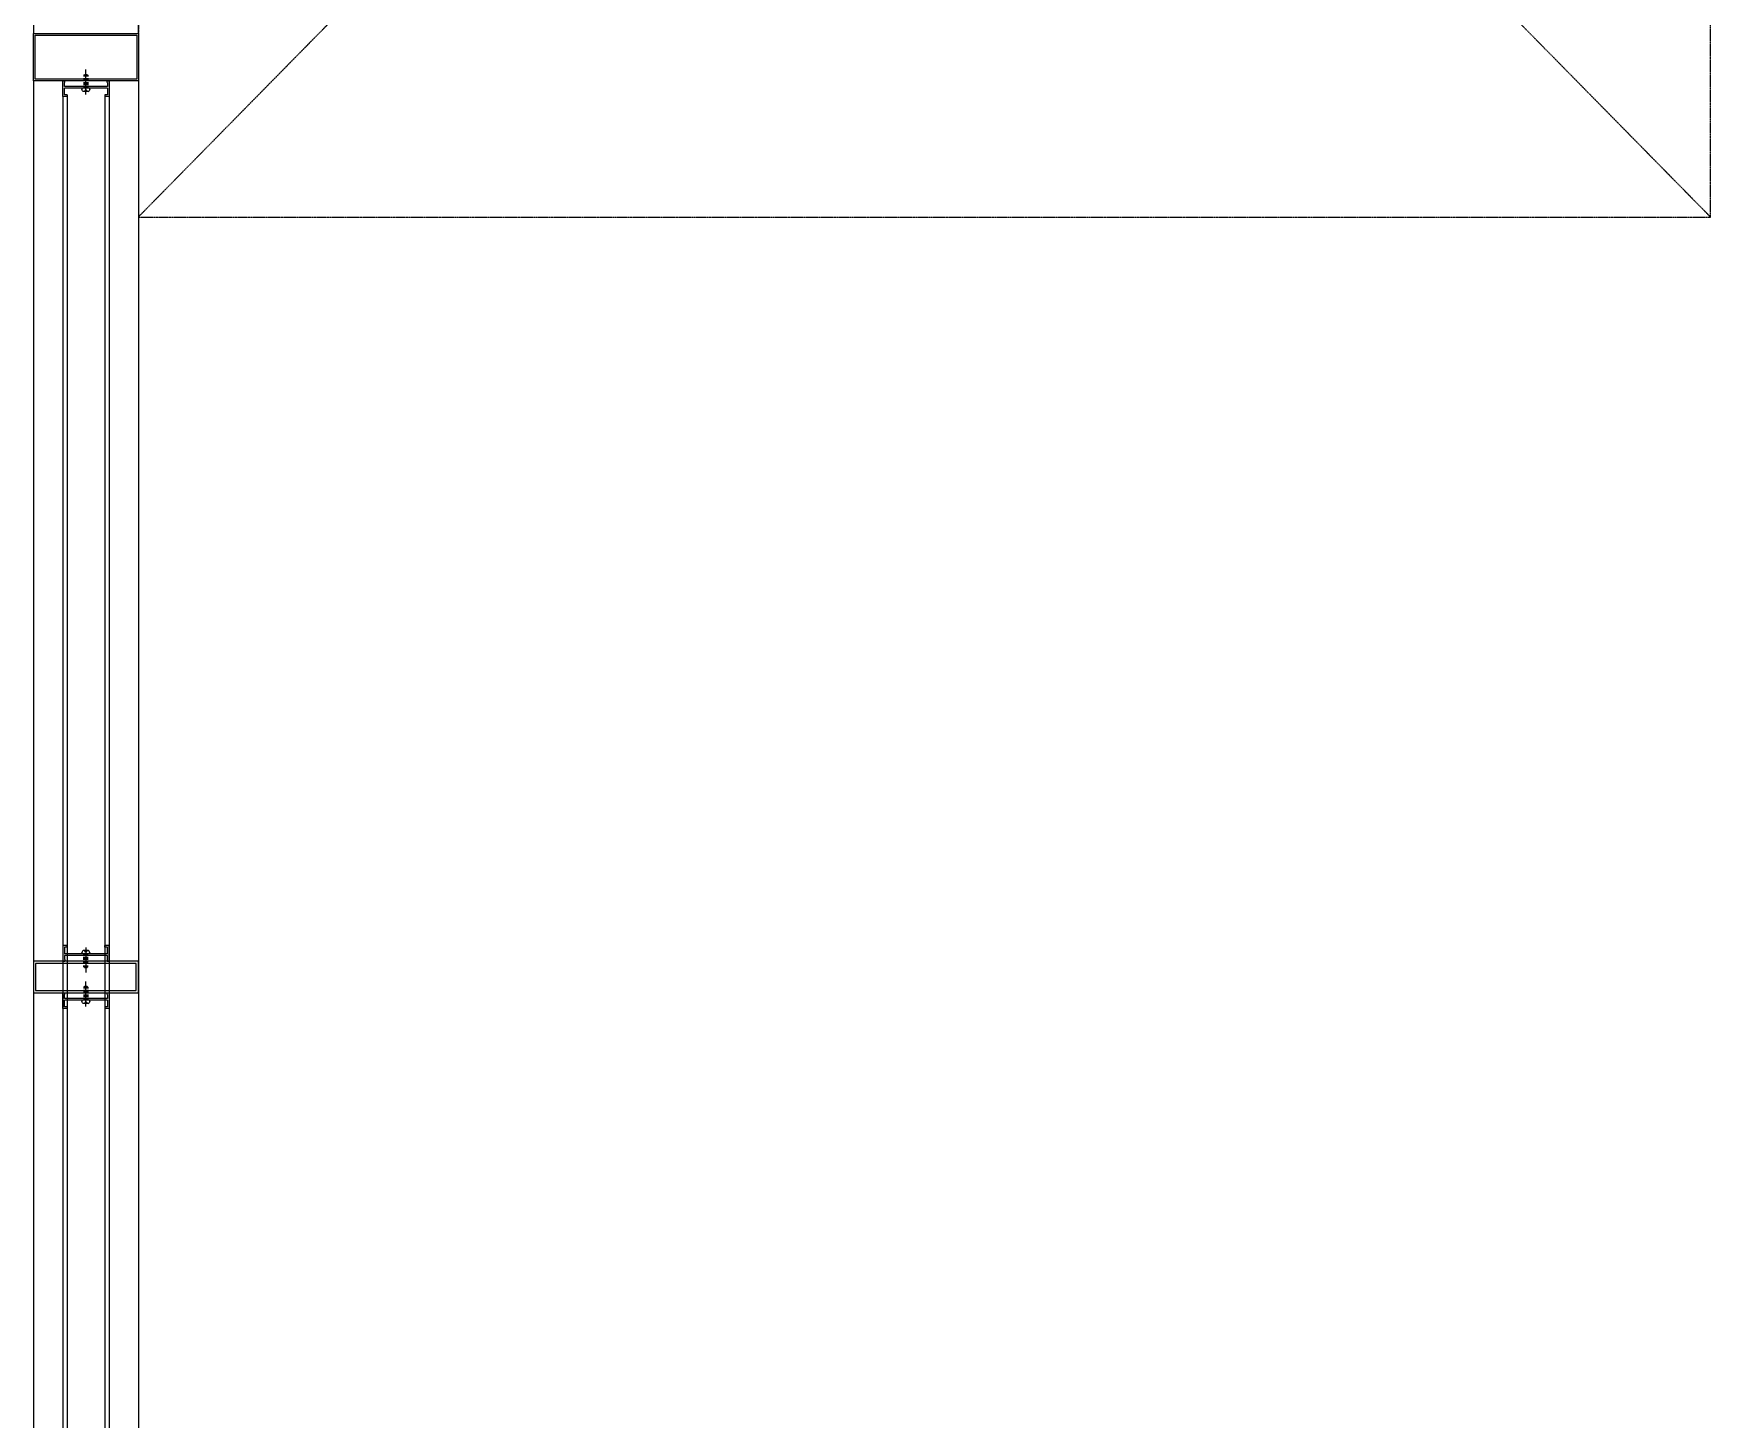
# Model space of a CAD drawing. Header units: millimetres. Extents: x -38475 to 94728, y -31127 to 90245.
# Drawn here: x 8700 to 10300, y -27 to 1295 of the extents above; entities that cross this region are included whole.
import ezdxf

# ---------------------------------------------------------------- set-up
doc = ezdxf.new("R2010")
doc.units = ezdxf.units.MM
doc.linetypes.add('xr_plan$0$CENTER2', pattern=[1.125, 0.75, -0.125, 0.125, -0.125])
doc.layers.add('e-plan', color=9, linetype='Continuous')

# ---------------------------------------------------------------- blocks, each defined once
blk = doc.blocks.new('Xref-지하2층')
at = {"layer": 'e-plan', "linetype": 'xr_plan$0$CENTER2'}
for p, q in [((13825, 14550), (12325, 13025)), ((12325, 14550), (13825, 13025))]:
    blk.add_line(p, q, dxfattribs=at)
at = {"layer": 'e-plan'}
for p, q in [((12225, 13155), (12225, 13200)), ((12226.6, 13156.6), (12226.6, 13198.4)), ((12323.4, 13198.4), (12323.4, 13156.6)), ((12225, 13155), (12225, 8745)), ((12252.8, 13140), (12252.8, 13155)), ((12252.8, 13155), (12254.8, 13155)), ((12252.8, 13140), (12252.8, 13155)), ((12252.8, 13155), (12254.8, 13155)), ((12254.4, 13149.6), (12254.4, 13153.4)), ((12254.4, 13153.4), (12254.8, 13153.4)), ((12254.4, 13149.6), (12254.4, 13153.4)), ((12254.4, 13153.4), (12254.8, 13153.4)), ((12254.8, 13153.4), (12254.8, 13155)), ((12254.8, 13153.4), (12254.8, 13155)), ((12273, 13160.4), (12273.2, 13160.6)), ((12273, 13160.4), (12273.2, 13160.6)), ((12273, 13160.4), (12273, 13159.1)), ((12273, 13160.4), (12274.2, 13160.4)), ((12273, 13160.4), (12273, 13159.1)), ((12273, 13160.4), (12274.2, 13160.4)), ((12273, 13157.6), (12273, 13155)), ((12273, 13157.6), (12273, 13155)), ((12273, 13153.5), (12273, 13150.8)), ((12273, 13153.5), (12273, 13150.8)), ((12273.5, 13160.9), (12273.7, 13161.1)), ((12273.5, 13160.9), (12273.7, 13161.1)), ((12273.7, 13161.1), (12274.5, 13161.1)), ((12273.7, 13161.1), (12274.5, 13161.1)), ((12273.8, 13160.4), (12273.8, 13159.1)), ((12273.8, 13160.4), (12273.8, 13159.1)), ((12273.8, 13157.6), (12273.8, 13155)), ((12273.8, 13157.6), (12273.8, 13155)), ((12273.8, 13153.5), (12273.8, 13150.8)), ((12273.8, 13153.5), (12273.8, 13150.8)), ((12274.9, 13141.9), (12274.9, 13165.6)), ((12274.9, 13141.9), (12274.9, 13165.6)), ((12275.3, 13161.1), (12276.1, 13161.1)), ((12275.3, 13161.1), (12276.1, 13161.1)), ((12275.6, 13160.4), (12276.8, 13160.4)), ((12275.6, 13160.4), (12276.8, 13160.4)), ((12276, 13160.4), (12276, 13159.1)), ((12276, 13160.4), (12276, 13159.1)), ((12276, 13157.6), (12276, 13155)), ((12276, 13157.6), (12276, 13155)), ((12276, 13153.5), (12276, 13150.8)), ((12276, 13153.5), (12276, 13150.8)), ((12276.3, 13160.9), (12276.1, 13161.1)), ((12276.3, 13160.9), (12276.1, 13161.1)), ((12276.8, 13160.4), (12276.6, 13160.6)), ((12276.8, 13160.4), (12276.6, 13160.6)), ((12276.8, 13160.4), (12276.8, 13159.1)), ((12276.8, 13160.4), (12276.8, 13159.1)), ((12276.8, 13157.6), (12276.8, 13155)), ((12276.8, 13157.6), (12276.8, 13155)), ((12276.8, 13153.5), (12276.8, 13150.8)), ((12276.8, 13153.5), (12276.8, 13150.8)), ((12295.2, 13155), (12297.2, 13155)), ((12295.2, 13153.4), (12295.2, 13155)), ((12295.2, 13155), (12297.2, 13155)), ((12295.2, 13153.4), (12295.2, 13155)), ((12295.2, 13153.4), (12295.6, 13153.4)), ((12295.2, 13153.4), (12295.6, 13153.4)), ((12295.6, 13153.4), (12295.6, 13149.6)), ((12295.6, 13153.4), (12295.6, 13149.6)), ((12297.2, 13155), (12297.2, 13140)), ((12297.2, 13155), (12297.2, 13140)), ((12325, 13155), (12325, 8745)), ((12257, 13140), (12252.8, 13140)), ((12257, 13140), (12252.8, 13140)), ((12252.8, 13140), (12252.8, 8745)), ((12295.6, 13149.6), (12254.4, 13149.6)), ((12295.6, 13149.6), (12254.4, 13149.6)), ((12254.4, 13141.6), (12254.4, 13148)), ((12295.6, 13148), (12254.4, 13148)), ((12254.4, 13141.6), (12254.4, 13148)), ((12295.6, 13148), (12254.4, 13148)), ((12257, 13141.6), (12254.4, 13141.6)), ((12257, 13141.6), (12254.4, 13141.6)), ((12257, 13141.6), (12257, 13140)), ((12257, 13141.6), (12257, 13140)), ((12257, 13140), (12257, 8745)), ((12278.7, 13148), (12271.1, 13148)), ((12271.1, 13148), (12271.1, 13146.8)), ((12278.7, 13148), (12271.1, 13148)), ((12271.1, 13148), (12271.1, 13146.8)), ((12271.3, 13146), (12271.1, 13146.8)), ((12271.3, 13146), (12271.1, 13146.8)), ((12271.8, 13145.3), (12271.3, 13146)), ((12271.8, 13145.3), (12271.3, 13146)), ((12272.5, 13144.8), (12271.8, 13145.3)), ((12272.5, 13144.8), (12271.8, 13145.3)), ((12273.5, 13145.1), (12272.5, 13144.8)), ((12273.5, 13145.1), (12272.5, 13144.8)), ((12274, 13144.6), (12272.5, 13144.8)), ((12274, 13144.6), (12272.5, 13144.8)), ((12273, 13149.3), (12273, 13148)), ((12273, 13149.3), (12273, 13148)), ((12274.4, 13145.8), (12273.5, 13145.1)), ((12274.4, 13145.8), (12273.5, 13145.1)), ((12273.8, 13149.3), (12273.8, 13148)), ((12273.8, 13149.3), (12273.8, 13148)), ((12275.8, 13144.6), (12274, 13144.6)), ((12275.8, 13144.6), (12274, 13144.6)), ((12274.7, 13146.7), (12274.4, 13145.8)), ((12274.7, 13146.7), (12274.4, 13145.8)), ((12275.1, 13146.7), (12274.7, 13146.7)), ((12275.1, 13146.7), (12274.7, 13146.7)), ((12275.1, 13146.7), (12275.5, 13145.8)), ((12275.1, 13146.7), (12275.5, 13145.8)), ((12275.5, 13145.8), (12276.2, 13145.2)), ((12275.5, 13145.8), (12276.2, 13145.2)), ((12277.3, 13144.8), (12275.8, 13144.6)), ((12277.3, 13144.8), (12275.8, 13144.6)), ((12276, 13149.3), (12276, 13148)), ((12276, 13149.3), (12276, 13148)), ((12276.2, 13145.2), (12277.3, 13144.8)), ((12276.2, 13145.2), (12277.3, 13144.8)), ((12276.8, 13149.3), (12276.8, 13148)), ((12276.8, 13149.3), (12276.8, 13148)), ((12278, 13145.3), (12277.3, 13144.8)), ((12278, 13145.3), (12277.3, 13144.8)), ((12278.5, 13146), (12278, 13145.3)), ((12278.5, 13146), (12278, 13145.3)), ((12278.7, 13146.8), (12278.5, 13146)), ((12278.7, 13146.8), (12278.5, 13146)), ((12278.7, 13146.8), (12278.7, 13148)), ((12278.7, 13146.8), (12278.7, 13148)), ((12295.6, 13141.6), (12293, 13141.6)), ((12293, 13141.6), (12293, 13140)), ((12295.6, 13141.6), (12293, 13141.6)), ((12293, 13141.6), (12293, 13140)), ((12297.2, 13140), (12293, 13140)), ((12297.2, 13140), (12293, 13140)), ((12293, 13140), (12293, 8745)), ((12295.6, 13148), (12295.6, 13141.6)), ((12295.6, 13148), (12295.6, 13141.6)), ((12297.2, 13140), (12297.2, 8745)), ((12252.8, 12330), (12252.8, 12315)), ((12257, 12330), (12252.8, 12330)), ((12257, 12330), (12252.8, 12330)), ((12252.8, 12330), (12252.8, 12315)), ((12254.4, 12328.4), (12254.4, 12322)), ((12257, 12328.4), (12254.4, 12328.4)), ((12254.4, 12328.4), (12254.4, 12322)), ((12257, 12328.4), (12254.4, 12328.4)), ((12295.6, 12322), (12254.4, 12322)), ((12295.6, 12322), (12254.4, 12322)), ((12254.4, 12320.4), (12254.4, 12316.6)), ((12295.6, 12320.4), (12254.4, 12320.4)), ((12254.4, 12320.4), (12254.4, 12316.6)), ((12295.6, 12320.4), (12254.4, 12320.4)), ((12257, 12328.4), (12257, 12330)), ((12257, 12328.4), (12257, 12330)), ((12271.3, 12324), (12271.1, 12323.2)), ((12271.3, 12324), (12271.1, 12323.2)), ((12271.1, 12322), (12271.1, 12323.2)), ((12271.1, 12322), (12271.1, 12323.2)), ((12278.7, 12322), (12271.1, 12322)), ((12278.7, 12322), (12271.1, 12322)), ((12271.8, 12324.7), (12271.3, 12324)), ((12271.8, 12324.7), (12271.3, 12324)), ((12272.5, 12325.2), (12271.8, 12324.7)), ((12272.5, 12325.2), (12271.8, 12324.7)), ((12274, 12325.4), (12272.5, 12325.2)), ((12274, 12325.4), (12272.5, 12325.2)), ((12273.5, 12324.9), (12272.5, 12325.2)), ((12273.5, 12324.9), (12272.5, 12325.2)), ((12273, 12320.7), (12273, 12322)), ((12273, 12320.7), (12273, 12322)), ((12274.4, 12324.2), (12273.5, 12324.9)), ((12274.4, 12324.2), (12273.5, 12324.9)), ((12273.8, 12320.7), (12273.8, 12322)), ((12273.8, 12320.7), (12273.8, 12322)), ((12275.8, 12325.4), (12274, 12325.4)), ((12275.8, 12325.4), (12274, 12325.4)), ((12274.7, 12323.3), (12274.4, 12324.2)), ((12274.7, 12323.3), (12274.4, 12324.2)), ((12275.1, 12323.3), (12274.7, 12323.3)), ((12275.1, 12323.3), (12274.7, 12323.3)), ((12274.9, 12328.1), (12274.9, 12304.4)), ((12274.9, 12328.1), (12274.9, 12304.4)), ((12275.1, 12323.3), (12275.5, 12324.2)), ((12275.1, 12323.3), (12275.5, 12324.2)), ((12275.5, 12324.2), (12276.2, 12324.8)), ((12275.5, 12324.2), (12276.2, 12324.8)), ((12277.3, 12325.2), (12275.8, 12325.4)), ((12277.3, 12325.2), (12275.8, 12325.4)), ((12276, 12320.7), (12276, 12322)), ((12276, 12320.7), (12276, 12322)), ((12276.2, 12324.8), (12277.3, 12325.2)), ((12276.2, 12324.8), (12277.3, 12325.2)), ((12276.8, 12320.7), (12276.8, 12322)), ((12276.8, 12320.7), (12276.8, 12322)), ((12278, 12324.7), (12277.3, 12325.2)), ((12278, 12324.7), (12277.3, 12325.2)), ((12278.5, 12324), (12278, 12324.7)), ((12278.5, 12324), (12278, 12324.7)), ((12278.7, 12323.2), (12278.5, 12324)), ((12278.7, 12323.2), (12278.5, 12324)), ((12278.7, 12323.2), (12278.7, 12322)), ((12278.7, 12323.2), (12278.7, 12322)), ((12297.2, 12330), (12293, 12330)), ((12293, 12328.4), (12293, 12330)), ((12297.2, 12330), (12293, 12330)), ((12293, 12328.4), (12293, 12330)), ((12295.6, 12328.4), (12293, 12328.4)), ((12295.6, 12328.4), (12293, 12328.4)), ((12295.6, 12322), (12295.6, 12328.4)), ((12295.6, 12322), (12295.6, 12328.4)), ((12295.6, 12316.6), (12295.6, 12320.4)), ((12295.6, 12316.6), (12295.6, 12320.4)), ((12297.2, 12315), (12297.2, 12330)), ((12297.2, 12315), (12297.2, 12330)), ((12252.8, 12315), (12254.8, 12315)), ((12252.8, 12315), (12254.8, 12315)), ((12254.4, 12316.6), (12254.8, 12316.6)), ((12254.4, 12316.6), (12254.8, 12316.6)), ((12254.8, 12316.6), (12254.8, 12315)), ((12254.8, 12316.6), (12254.8, 12315)), ((12273, 12316.5), (12273, 12319.2)), ((12273, 12316.5), (12273, 12319.2)), ((12273, 12312.4), (12273, 12315)), ((12273, 12312.4), (12273, 12315)), ((12273, 12309.6), (12273, 12310.9)), ((12273, 12309.6), (12273, 12310.9)), ((12273, 12309.6), (12274.2, 12309.6)), ((12273, 12309.6), (12273.2, 12309.4)), ((12273, 12309.6), (12274.2, 12309.6)), ((12273, 12309.6), (12273.2, 12309.4)), ((12273.5, 12309.1), (12273.7, 12308.9)), ((12273.5, 12309.1), (12273.7, 12308.9)), ((12273.7, 12308.9), (12274.5, 12308.9)), ((12273.7, 12308.9), (12274.5, 12308.9)), ((12273.8, 12316.5), (12273.8, 12319.2)), ((12273.8, 12316.5), (12273.8, 12319.2)), ((12273.8, 12312.4), (12273.8, 12315)), ((12273.8, 12312.4), (12273.8, 12315)), ((12273.8, 12309.6), (12273.8, 12310.9)), ((12273.8, 12309.6), (12273.8, 12310.9)), ((12275.3, 12308.9), (12276.1, 12308.9)), ((12275.3, 12308.9), (12276.1, 12308.9)), ((12275.6, 12309.6), (12276.8, 12309.6)), ((12275.6, 12309.6), (12276.8, 12309.6)), ((12276, 12316.5), (12276, 12319.2)), ((12276, 12316.5), (12276, 12319.2)), ((12276, 12312.4), (12276, 12315)), ((12276, 12312.4), (12276, 12315)), ((12276, 12309.6), (12276, 12310.9)), ((12276, 12309.6), (12276, 12310.9)), ((12276.3, 12309.1), (12276.1, 12308.9)), ((12276.3, 12309.1), (12276.1, 12308.9)), ((12276.8, 12309.6), (12276.6, 12309.4)), ((12276.8, 12309.6), (12276.6, 12309.4)), ((12276.8, 12316.5), (12276.8, 12319.2)), ((12276.8, 12316.5), (12276.8, 12319.2)), ((12276.8, 12312.4), (12276.8, 12315)), ((12276.8, 12312.4), (12276.8, 12315)), ((12276.8, 12309.6), (12276.8, 12310.9)), ((12276.8, 12309.6), (12276.8, 12310.9)), ((12295.2, 12316.6), (12295.6, 12316.6)), ((12295.2, 12316.6), (12295.2, 12315)), ((12295.2, 12316.6), (12295.6, 12316.6)), ((12295.2, 12316.6), (12295.2, 12315)), ((12295.2, 12315), (12297.2, 12315)), ((12295.2, 12315), (12297.2, 12315)), ((12273, 12290.4), (12273.2, 12290.6)), ((12273, 12290.4), (12273.2, 12290.6)), ((12273, 12290.4), (12273, 12289.1)), ((12273, 12290.4), (12274.2, 12290.4)), ((12273, 12290.4), (12273, 12289.1)), ((12273, 12290.4), (12274.2, 12290.4)), ((12273.5, 12290.9), (12273.7, 12291.1)), ((12273.5, 12290.9), (12273.7, 12291.1)), ((12273.7, 12291.1), (12274.5, 12291.1)), ((12273.7, 12291.1), (12274.5, 12291.1)), ((12273.8, 12290.4), (12273.8, 12289.1)), ((12273.8, 12290.4), (12273.8, 12289.1)), ((12274.9, 12271.9), (12274.9, 12295.6)), ((12274.9, 12271.9), (12274.9, 12295.6)), ((12275.3, 12291.1), (12276.1, 12291.1)), ((12275.3, 12291.1), (12276.1, 12291.1)), ((12275.6, 12290.4), (12276.8, 12290.4)), ((12275.6, 12290.4), (12276.8, 12290.4)), ((12276, 12290.4), (12276, 12289.1)), ((12276, 12290.4), (12276, 12289.1)), ((12276.3, 12290.9), (12276.1, 12291.1)), ((12276.3, 12290.9), (12276.1, 12291.1)), ((12276.8, 12290.4), (12276.6, 12290.6)), ((12276.8, 12290.4), (12276.6, 12290.6)), ((12276.8, 12290.4), (12276.8, 12289.1)), ((12276.8, 12290.4), (12276.8, 12289.1)), ((12252.8, 12270), (12252.8, 12285)), ((12252.8, 12285), (12254.8, 12285)), ((12252.8, 12270), (12252.8, 12285)), ((12252.8, 12285), (12254.8, 12285)), ((12254.4, 12279.6), (12254.4, 12283.4)), ((12254.4, 12283.4), (12254.8, 12283.4)), ((12254.4, 12279.6), (12254.4, 12283.4)), ((12254.4, 12283.4), (12254.8, 12283.4)), ((12295.6, 12279.6), (12254.4, 12279.6)), ((12295.6, 12279.6), (12254.4, 12279.6)), ((12254.4, 12271.6), (12254.4, 12278)), ((12295.6, 12278), (12254.4, 12278)), ((12254.4, 12271.6), (12254.4, 12278)), ((12295.6, 12278), (12254.4, 12278)), ((12254.8, 12283.4), (12254.8, 12285)), ((12254.8, 12283.4), (12254.8, 12285)), ((12278.7, 12278), (12271.1, 12278)), ((12271.1, 12278), (12271.1, 12276.8)), ((12278.7, 12278), (12271.1, 12278)), ((12271.1, 12278), (12271.1, 12276.8)), ((12271.3, 12276), (12271.1, 12276.8)), ((12271.3, 12276), (12271.1, 12276.8)), ((12271.8, 12275.3), (12271.3, 12276)), ((12271.8, 12275.3), (12271.3, 12276)), ((12272.5, 12274.8), (12271.8, 12275.3)), ((12272.5, 12274.8), (12271.8, 12275.3)), ((12273.5, 12275.1), (12272.5, 12274.8)), ((12273.5, 12275.1), (12272.5, 12274.8)), ((12274, 12274.6), (12272.5, 12274.8)), ((12274, 12274.6), (12272.5, 12274.8)), ((12273, 12287.6), (12273, 12285)), ((12273, 12287.6), (12273, 12285)), ((12273, 12283.4), (12273, 12280.8)), ((12273, 12283.4), (12273, 12280.8)), ((12273, 12279.3), (12273, 12278)), ((12273, 12279.3), (12273, 12278)), ((12274.4, 12275.8), (12273.5, 12275.1)), ((12274.4, 12275.8), (12273.5, 12275.1)), ((12273.8, 12287.6), (12273.8, 12285)), ((12273.8, 12287.6), (12273.8, 12285)), ((12273.8, 12283.4), (12273.8, 12280.8)), ((12273.8, 12283.4), (12273.8, 12280.8)), ((12273.8, 12279.3), (12273.8, 12278)), ((12273.8, 12279.3), (12273.8, 12278)), ((12275.8, 12274.6), (12274, 12274.6)), ((12275.8, 12274.6), (12274, 12274.6)), ((12274.7, 12276.7), (12274.4, 12275.8)), ((12274.7, 12276.7), (12274.4, 12275.8)), ((12275.1, 12276.7), (12274.7, 12276.7)), ((12275.1, 12276.7), (12274.7, 12276.7)), ((12275.1, 12276.7), (12275.5, 12275.8)), ((12275.1, 12276.7), (12275.5, 12275.8)), ((12275.5, 12275.8), (12276.2, 12275.2)), ((12275.5, 12275.8), (12276.2, 12275.2)), ((12277.3, 12274.8), (12275.8, 12274.6)), ((12277.3, 12274.8), (12275.8, 12274.6)), ((12276, 12287.6), (12276, 12285)), ((12276, 12287.6), (12276, 12285)), ((12276, 12283.4), (12276, 12280.8)), ((12276, 12283.4), (12276, 12280.8)), ((12276, 12279.3), (12276, 12278)), ((12276, 12279.3), (12276, 12278)), ((12276.2, 12275.2), (12277.3, 12274.8)), ((12276.2, 12275.2), (12277.3, 12274.8)), ((12276.8, 12287.6), (12276.8, 12285)), ((12276.8, 12287.6), (12276.8, 12285)), ((12276.8, 12283.4), (12276.8, 12280.8)), ((12276.8, 12283.4), (12276.8, 12280.8)), ((12276.8, 12279.3), (12276.8, 12278)), ((12276.8, 12279.3), (12276.8, 12278)), ((12278, 12275.3), (12277.3, 12274.8)), ((12278, 12275.3), (12277.3, 12274.8)), ((12278.5, 12276), (12278, 12275.3)), ((12278.5, 12276), (12278, 12275.3)), ((12278.7, 12276.8), (12278.5, 12276)), ((12278.7, 12276.8), (12278.5, 12276)), ((12278.7, 12276.8), (12278.7, 12278)), ((12278.7, 12276.8), (12278.7, 12278)), ((12295.2, 12285), (12297.2, 12285)), ((12295.2, 12283.4), (12295.2, 12285)), ((12295.2, 12285), (12297.2, 12285)), ((12295.2, 12283.4), (12295.2, 12285)), ((12295.2, 12283.4), (12295.6, 12283.4)), ((12295.2, 12283.4), (12295.6, 12283.4)), ((12295.6, 12283.4), (12295.6, 12279.6)), ((12295.6, 12283.4), (12295.6, 12279.6)), ((12295.6, 12278), (12295.6, 12271.6)), ((12295.6, 12278), (12295.6, 12271.6)), ((12297.2, 12285), (12297.2, 12270)), ((12297.2, 12285), (12297.2, 12270)), ((12257, 12270), (12252.8, 12270)), ((12257, 12270), (12252.8, 12270)), ((12257, 12271.6), (12254.4, 12271.6)), ((12257, 12271.6), (12254.4, 12271.6)), ((12257, 12271.6), (12257, 12270)), ((12257, 12271.6), (12257, 12270)), ((12295.6, 12271.6), (12293, 12271.6)), ((12293, 12271.6), (12293, 12270)), ((12295.6, 12271.6), (12293, 12271.6)), ((12293, 12271.6), (12293, 12270)), ((12297.2, 12270), (12293, 12270)), ((12297.2, 12270), (12293, 12270))]:
    blk.add_line(p, q, dxfattribs=at)
at = {"layer": 'e-plan', "linetype": 'xr_plan$0$CENTER2'}
blk.add_lwpolyline([(12325, 13025), (13825, 13025), (13825, 14550), (12325, 14550)], close=True, dxfattribs=at)
at = {"layer": 'e-plan'}
for points in [[(12325, 13200), (12325, 13245), (12225, 13245), (12225, 13200), (12325, 13200)], [(12325, 13200), (12325, 13155), (12225, 13155), (12225, 13200), (12325, 13200)]]:
    blk.add_lwpolyline(points, dxfattribs=at)
for points in [[(12226.6, 13156.6), (12226.6, 13198.4), (12323.4, 13198.4), (12323.4, 13156.6)], [(12225, 12315), (12225, 12285), (12325, 12285), (12325, 12315)], [(12227, 12313), (12227, 12287), (12323, 12287), (12323, 12313)]]:
    blk.add_lwpolyline(points, close=True, dxfattribs=at)
blk = doc.blocks.new('A$C61602750')
at = {"layer": 'e-plan'}
blk.add_blockref('Xref-지하2층', (-3525, -11905), dxfattribs=at)

msp = doc.modelspace()

# ---------------------------------------------------------------- block references
at = {"layer": 'e-plan'}
msp.add_blockref('A$C61602750', (0, 0), dxfattribs=at)

doc.saveas('drawing.dxf')
